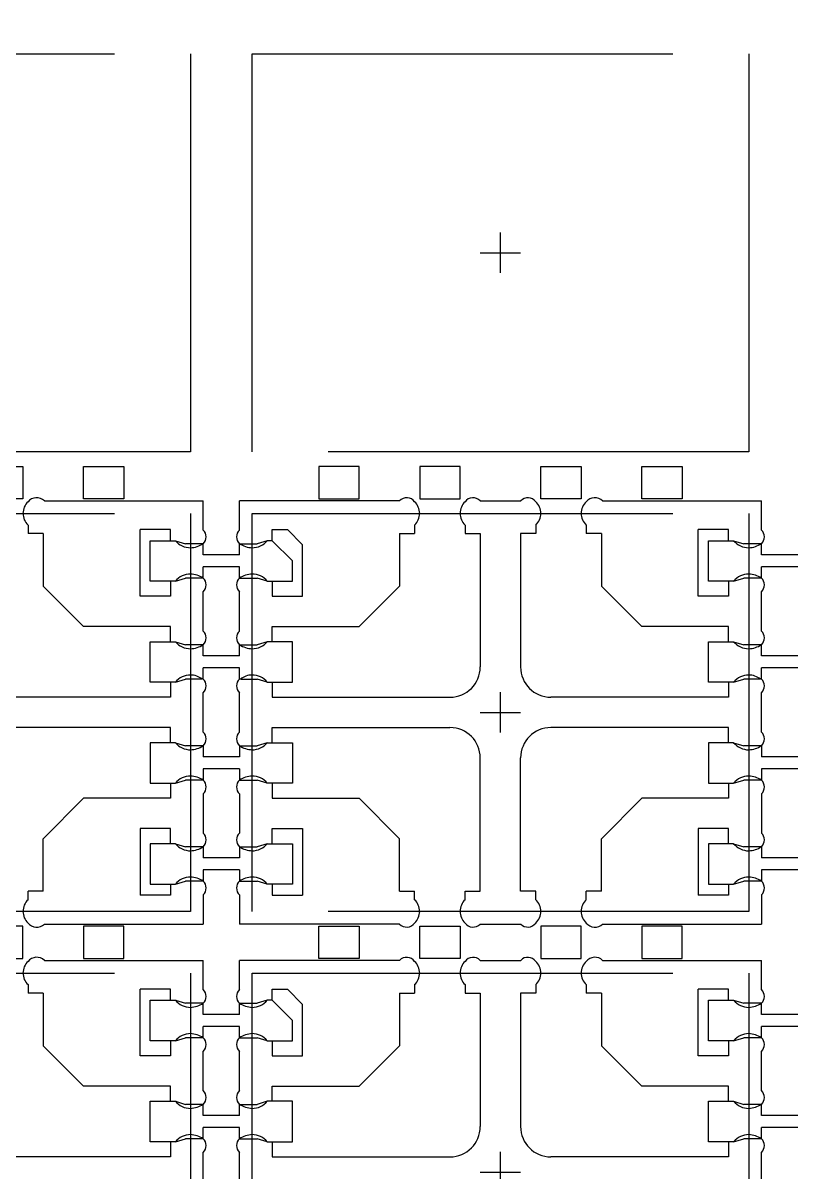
# Model space of a CAD drawing. Header units: millimetres. Extents: x 393.2 to 449.6, y 107.5 to 114.2.
# Drawn here: x 405.8856 to 406.1177, y 109.3034 to 109.6446 of the extents above; entities that cross this region are included whole.
import ezdxf

# ---------------------------------------------------------------- set-up
doc = ezdxf.new("R2010")
doc.units = ezdxf.units.MM
doc.header["$LTSCALE"] = 0.5
for name, pattern in [('CENTER', [50.800000000000004, 31.75, -6.35, 6.35, -6.35]), ('HIDDEN', [0.375, 0.25, -0.125]), ('PHANTOM', [2.5, 1.25, -0.25, 0.25, -0.25, 0.25, -0.25])]:
    doc.linetypes.add(name, pattern=pattern)
for name, color, linetype in [('BTM', 7, 'HIDDEN'), ('CEN', 2, 'CENTER'), ('PKG', 1, 'PHANTOM')]:
    doc.layers.add(name, color=color, linetype=linetype)

# ---------------------------------------------------------------- blocks, each defined once
blk = doc.blocks.new('*U100')
at = {"layer": 'CEN', "ltscale": 0.005}
for p, q in [((-3.4e-15, -0.0060000000000014), (-3.4e-15, 0.005999999999998)), ((-0.0060000000000048, 0), (0.005999999999998, 0))]:
    blk.add_line(p, q, dxfattribs=at)
at = {"layer": 'PKG', "color": 1, "linetype": 'HIDDEN'}
blk.add_lwpolyline([(-0.0738000000000011, -0.0591000000000008), (-0.0738000000000011, 0.0590999999999974), (0.0737999999999977, 0.0590999999999991), (0.0737999999999977, -0.0591000000000008)], close=True, dxfattribs=at)
blk = doc.blocks.new('*U101')
at = {"layer": 'CEN', "color": 0, "linetype": 'ByBlock', "lineweight": -2, "transparency": 16777216}
for p in [(0, 0.273), (0.1659, 0.273), (0, 0.1365), (0.1659, 0.1365), (0, 0), (0.1659, 0)]:
    blk.add_blockref('*U100', p, dxfattribs=at)

msp = doc.modelspace()

# ---------------------------------------------------------------- linework, layer by layer
at = {"ltscale": 0.03}
for p, q in [((405.8919425203518, 109.5027421802905), (405.9391386670707, 109.5027421802905)), ((405.9391386670707, 109.494061389131), (405.9391386670707, 109.5027421802905)), ((405.9975319577903, 109.5027421802909), (405.9499386670697, 109.5027421802909)), ((405.9499386670697, 109.4940613891313), (405.9499386670697, 109.5027421802909)), ((406.0214453763492, 109.5027421802909), (406.0335319577903, 109.5027421802909)), ((406.0578425203508, 109.5027421802909), (406.1050386670697, 109.5027421802909)), ((406.1050386670697, 109.4940613891313), (406.1050386670697, 109.5027421802909)), ((405.8870886670707, 109.4955421802905), (405.8870886670707, 109.4929921802905)), ((405.9293886670707, 109.4941921802905), (405.9203886670707, 109.4941921802905)), ((405.9203886670707, 109.4743921802905), (405.9203886670707, 109.4941921802905)), ((405.9293886670707, 109.4908921802905), (405.9293886670707, 109.4941921802905)), ((405.9596886670697, 109.4908921802909), (405.9596886670697, 109.4941921802909)), ((405.9596886670697, 109.4941921802909), (405.9641886670697, 109.4941921802909)), ((405.9641886670697, 109.4941921802909), (405.9686886670697, 109.4896921802909)), ((406.0019886670697, 109.4955421802909), (406.0019886670697, 109.4929921802909)), ((406.0169886670697, 109.4955421802909), (406.0169886670697, 109.4929921802909)), ((406.0379886670697, 109.4955421802909), (406.0379886670697, 109.4929921802909)), ((406.0529886670697, 109.4955421802909), (406.0529886670697, 109.4929921802909)), ((406.0952886670697, 109.4941921802909), (406.0862886670697, 109.4941921802909)), ((406.0862886670697, 109.4743921802909), (406.0862886670697, 109.4941921802909)), ((406.0952886670697, 109.4908921802909), (406.0952886670697, 109.4941921802909)), ((405.8915886670707, 109.4929921802905), (405.8870886670707, 109.4929921802905)), ((405.8915886670707, 109.4929921802905), (405.8915886670707, 109.4773921802905)), ((405.9293886670707, 109.4908921802905), (405.9308886670707, 109.4908921802905)), ((405.9308886670707, 109.4908921802905), (405.9338886670707, 109.4899921802905)), ((405.9581886670697, 109.4908921802909), (405.9551886670697, 109.4899921802909)), ((405.9596886670697, 109.4908921802909), (405.9581886670697, 109.4908921802909)), ((405.9974886670697, 109.4929921802909), (406.0019886670697, 109.4929921802909)), ((405.9974886670697, 109.4929921802909), (405.9974886670697, 109.4773921802909)), ((406.0169886670697, 109.4929921802909), (406.0214886670697, 109.4929921802909)), ((406.0214886670697, 109.4929921802909), (406.0214886670697, 109.4533921802909)), ((406.0379886670697, 109.4929921802909), (406.0334886670697, 109.4929921802909)), ((406.0334886670697, 109.4929921802909), (406.0334886670697, 109.4533921802909)), ((406.0574886670697, 109.4929921802909), (406.0529886670697, 109.4929921802909)), ((406.0574886670697, 109.4929921802909), (406.0574886670697, 109.4773921802909)), ((406.0952886670697, 109.4908921802909), (406.0967886670697, 109.4908921802909)), ((406.0967886670697, 109.4908921802909), (406.0997886670697, 109.4899921802909)), ((405.9391386670692, 109.4899921802893), (405.9338886670707, 109.4899921802905)), ((405.9499386670711, 109.4899921802896), (405.9551886670697, 109.4899921802909)), ((405.9686886670697, 109.4743921802909), (405.9686886670697, 109.4896921802909)), ((406.1050386670684, 109.4899921802896), (406.0997886670697, 109.4899921802909)), ((405.9035886670707, 109.4653921802906), (405.8915886670707, 109.4773921802905)), ((405.9293886670707, 109.4788921802905), (405.9293886670707, 109.4743921802905)), ((405.9308886670707, 109.4788921802905), (405.9293886670707, 109.4788921802905)), ((405.9308886670707, 109.4788921802905), (405.9338886670707, 109.4797921802905)), ((405.9391386670707, 109.4797921802905), (405.9338886670707, 109.4797921802905)), ((405.9499386670697, 109.4797921802909), (405.9551886670697, 109.4797921802909)), ((405.9581886670697, 109.4788921802909), (405.9551886670697, 109.4797921802909)), ((405.9581886670697, 109.4788921802909), (405.9596886670697, 109.4788921802909)), ((405.9596886670697, 109.4788921802909), (405.9596886670697, 109.4743921802909)), ((405.9854886670697, 109.4653921802909), (405.9974886670697, 109.4773921802909)), ((406.0694886670697, 109.4653921802909), (406.0574886670697, 109.4773921802909)), ((406.0952886670697, 109.4788921802909), (406.0952886670697, 109.4743921802909)), ((406.0967886670697, 109.4788921802909), (406.0952886670697, 109.4788921802909)), ((406.0967886670697, 109.4788921802909), (406.0997886670697, 109.4797921802909)), ((406.1050386670697, 109.4797921802909), (406.0997886670697, 109.4797921802909)), ((405.9293886670707, 109.4743921802905), (405.9203886670707, 109.4743921802905)), ((405.9391386670707, 109.464061389131), (405.9391386670707, 109.4757229714501)), ((405.9499386670697, 109.4640613891313), (405.9499386670697, 109.4757229714504)), ((405.9596886670697, 109.4743921802909), (405.9686886670697, 109.4743921802909)), ((406.0952886670697, 109.4743921802909), (406.0862886670697, 109.4743921802909)), ((406.1050386670697, 109.4640613891313), (406.1050386670697, 109.4757229714504)), ((405.9293886670707, 109.4653921802906), (405.9035886670707, 109.4653921802906)), ((405.9293886670707, 109.4608921802905), (405.9293886670707, 109.4653921802906)), ((405.9596886670697, 109.4608921802909), (405.9596886670697, 109.4653921802909)), ((405.9596886670697, 109.4653921802909), (405.9854886670697, 109.4653921802909)), ((406.0952886670697, 109.4653921802909), (406.0694886670697, 109.4653921802909)), ((406.0952886670697, 109.4608921802909), (406.0952886670697, 109.4653921802909)), ((405.9293886670707, 109.4608921802905), (405.9308886670707, 109.4608921802905)), ((405.9308886670707, 109.4608921802905), (405.9338886670707, 109.4599921802905)), ((405.9391386670692, 109.4599921802906), (405.9338886670707, 109.4599921802905)), ((405.9499386670711, 109.4599921802909), (405.9551886670697, 109.4599921802909)), ((405.9581886670697, 109.4608921802909), (405.9551886670697, 109.4599921802909)), ((405.9596886670697, 109.4608921802909), (405.9581886670697, 109.4608921802909)), ((406.0952886670697, 109.4608921802909), (406.0967886670697, 109.4608921802909)), ((406.0967886670697, 109.4608921802909), (406.0997886670697, 109.4599921802909)), ((406.1050386670684, 109.4599921802909), (406.0997886670697, 109.4599921802909)), ((405.9308886670707, 109.4488921802905), (405.9338886670707, 109.4497921802905)), ((405.9388386670707, 109.4497921802905), (405.9338886670707, 109.4497921802905)), ((405.9502386670697, 109.4497921802909), (405.9551886670697, 109.4497921802909)), ((405.9581886670697, 109.4488921802909), (405.9551886670697, 109.4497921802909)), ((406.0967886670697, 109.4488921802909), (406.0997886670697, 109.4497921802909)), ((406.1047386670697, 109.4497921802909), (406.0997886670697, 109.4497921802909)), ((405.9293886670707, 109.4488921802905), (405.9293886670707, 109.4443921802905)), ((405.9308886670707, 109.4488921802905), (405.9293886670707, 109.4488921802905)), ((405.9391386670707, 109.434061389131), (405.9391386670707, 109.4457229714501)), ((405.9499386670697, 109.4340613891313), (405.9499386670697, 109.4457229714504)), ((405.9581886670697, 109.4488921802909), (405.9596886670697, 109.4488921802909)), ((405.9596886670697, 109.4488921802909), (405.9596886670697, 109.4443921802909)), ((406.0952886670697, 109.4488921802909), (406.0952886670697, 109.4443921802909)), ((406.0967886670697, 109.4488921802909), (406.0952886670697, 109.4488921802909)), ((406.1050386670697, 109.4340613891313), (406.1050386670697, 109.4457229714504)), ((405.9293886670707, 109.4443921802905), (405.8765886670707, 109.4443921802905)), ((405.9596886670697, 109.4443921802909), (406.0124886670697, 109.4443921802909)), ((406.0952886670697, 109.4443921802909), (406.0424886670697, 109.4443921802909)), ((405.9293886670707, 109.4353921802905), (405.8765886670707, 109.4353921802905)), ((405.9293886670707, 109.4308921802905), (405.9293886670707, 109.4353921802905)), ((405.9596886670697, 109.4308921802909), (405.9596886670697, 109.4353921802909)), ((405.9596886670697, 109.4353921802909), (406.0124886670697, 109.4353921802909)), ((406.0952886670697, 109.4353921802909), (406.0424886670697, 109.4353921802909)), ((406.0952886670697, 109.4308921802909), (406.0952886670697, 109.4353921802909)), ((405.9308886670707, 109.4308921802905), (405.9293886670707, 109.4308921802905)), ((405.9308886670707, 109.4308921802905), (405.9338886670707, 109.4299921802905)), ((405.9391386670707, 109.4299921802905), (405.9338886670707, 109.4299921802905)), ((405.9499386670697, 109.4299921802908), (405.9551886670697, 109.4299921802909)), ((405.9581886670697, 109.4308921802909), (405.9551886670697, 109.4299921802909)), ((405.9581886670697, 109.4308921802909), (405.9596886670697, 109.4308921802909)), ((406.0967886670697, 109.4308921802909), (406.0952886670697, 109.4308921802909)), ((406.0967886670697, 109.4308921802909), (406.0997886670697, 109.4299921802909)), ((406.1050386670697, 109.4299921802908), (406.0997886670697, 109.4299921802909)), ((406.0214886670697, 109.3867921802909), (406.0214886670697, 109.4263921802909)), ((406.0334886670697, 109.3867921802909), (406.0334886670697, 109.4263921802909)), ((405.9293886670707, 109.4188921802905), (405.9293886670707, 109.4143921802905)), ((405.9293886670707, 109.4188921802905), (405.9308886670707, 109.4188921802905)), ((405.9308886670707, 109.4188921802905), (405.9338886670707, 109.4197921802905)), ((405.9391386670707, 109.4197921802905), (405.9338886670707, 109.4197921802905)), ((405.9499386670697, 109.4197921802909), (405.9551886670697, 109.4197921802909)), ((405.9581886670697, 109.4188921802909), (405.9551886670697, 109.4197921802909)), ((405.9596886670697, 109.4188921802909), (405.9581886670697, 109.4188921802909)), ((405.9596886670697, 109.4188921802909), (405.9596886670697, 109.4143921802909)), ((406.0952886670697, 109.4188921802909), (406.0952886670697, 109.4143921802909)), ((406.0952886670697, 109.4188921802909), (406.0967886670697, 109.4188921802909)), ((406.0967886670697, 109.4188921802909), (406.0997886670697, 109.4197921802909)), ((406.1050386670697, 109.4197921802909), (406.0997886670697, 109.4197921802909)), ((405.9391386670707, 109.4157229714501), (405.9391386670707, 109.404061389131)), ((405.9499386670697, 109.4157229714504), (405.9499386670697, 109.4040613891313)), ((406.1050386670697, 109.4157229714504), (406.1050386670697, 109.4040613891313)), ((405.9035886670707, 109.4143921802905), (405.8915886670707, 109.4023921802905)), ((405.9293886670707, 109.4143921802905), (405.9035886670707, 109.4143921802905)), ((405.9596886670697, 109.4143921802909), (405.9854886670697, 109.4143921802909)), ((405.9854886670697, 109.4143921802909), (405.9974886670697, 109.4023921802909)), ((406.0694886670697, 109.4143921802909), (406.0574886670697, 109.4023921802909)), ((406.0952886670697, 109.4143921802909), (406.0694886670697, 109.4143921802909)), ((405.9293886670707, 109.4053921802905), (405.9203886670707, 109.4053921802905)), ((405.9203886670707, 109.4053921802905), (405.9203886670707, 109.3855921802905)), ((405.9293886670707, 109.4008921802905), (405.9293886670707, 109.4053921802905)), ((405.9596886670697, 109.4008921802909), (405.9596886670697, 109.4053921802909)), ((405.9596886670697, 109.4053921802909), (405.9686886670697, 109.4053921802909)), ((405.9686886670697, 109.4053921802909), (405.9686886670697, 109.3855921802909)), ((406.0952886670697, 109.4053921802909), (406.0862886670697, 109.4053921802909)), ((406.0862886670697, 109.4053921802909), (406.0862886670697, 109.3855921802909)), ((406.0952886670697, 109.4008921802909), (406.0952886670697, 109.4053921802909)), ((405.8915886670707, 109.3867921802905), (405.8915886670707, 109.4023921802905)), ((405.9974886670697, 109.3867921802909), (405.9974886670697, 109.4023921802909)), ((406.0574886670697, 109.3867921802909), (406.0574886670697, 109.4023921802909)), ((405.9308886670707, 109.4008921802905), (405.9293886670707, 109.4008921802905)), ((405.9308886670707, 109.4008921802905), (405.9338886670707, 109.3999921802905)), ((405.9391386670707, 109.3999921802905), (405.9338886670707, 109.3999921802905)), ((405.9499386670697, 109.3999921802909), (405.9551886670697, 109.3999921802909)), ((405.9581886670697, 109.4008921802909), (405.9551886670697, 109.3999921802909)), ((405.9581886670697, 109.4008921802909), (405.9596886670697, 109.4008921802909)), ((406.0967886670697, 109.4008921802909), (406.0952886670697, 109.4008921802909)), ((406.0967886670697, 109.4008921802909), (406.0997886670697, 109.3999921802909)), ((406.1050386670697, 109.3999921802909), (406.0997886670697, 109.3999921802909)), ((405.9293886670707, 109.3888921802905), (405.9293886670707, 109.3855921802905)), ((405.9293886670707, 109.3888921802905), (405.9308886670707, 109.3888921802905)), ((405.9308886670707, 109.3888921802905), (405.9338886670707, 109.3897921802905)), ((405.9391386670692, 109.3897921802905), (405.9338886670707, 109.3897921802905)), ((405.9499386670711, 109.3897921802908), (405.9551886670697, 109.3897921802909)), ((405.9581886670697, 109.3888921802909), (405.9551886670697, 109.3897921802909)), ((405.9596886670697, 109.3888921802909), (405.9581886670697, 109.3888921802909)), ((405.9596886670697, 109.3888921802909), (405.9596886670697, 109.3855921802909)), ((406.0952886670697, 109.3888921802909), (406.0952886670697, 109.3855921802909)), ((406.0952886670697, 109.3888921802909), (406.0967886670697, 109.3888921802909)), ((406.0967886670697, 109.3888921802909), (406.0997886670697, 109.3897921802909)), ((406.1050386670684, 109.3897921802908), (406.0997886670697, 109.3897921802909)), ((405.8915886670707, 109.3867921802905), (405.8870886670707, 109.3867921802905)), ((405.8870886670707, 109.3842421802905), (405.8870886670707, 109.3867921802905)), ((405.9293886670707, 109.3855921802905), (405.9203886670707, 109.3855921802905)), ((405.9391386670707, 109.3857229714501), (405.9391386670707, 109.3770421802905)), ((405.9499386670697, 109.3857229714504), (405.9499386670697, 109.3770421802909)), ((405.9596886670697, 109.3855921802909), (405.9686886670697, 109.3855921802909)), ((405.9974886670697, 109.3867921802909), (406.0019886670697, 109.3867921802909)), ((406.0019886670697, 109.3842421802909), (406.0019886670697, 109.3867921802909)), ((406.0169886670697, 109.3867921802909), (406.0214886670697, 109.3867921802909)), ((406.0169886670697, 109.3842421802909), (406.0169886670697, 109.3867921802909)), ((406.0379886670697, 109.3867921802909), (406.0334886670697, 109.3867921802909)), ((406.0379886670697, 109.3842421802909), (406.0379886670697, 109.3867921802909)), ((406.0574886670697, 109.3867921802909), (406.0529886670697, 109.3867921802909)), ((406.0529886670697, 109.3842421802909), (406.0529886670697, 109.3867921802909)), ((406.0952886670697, 109.3855921802909), (406.0862886670697, 109.3855921802909)), ((406.1050386670697, 109.3857229714504), (406.1050386670697, 109.3770421802909)), ((405.8919425203518, 109.3770421802905), (405.9391386670707, 109.3770421802905)), ((405.9975319577903, 109.3770421802909), (405.9499386670697, 109.3770421802909)), ((406.0214453763492, 109.3770421802909), (406.0335319577903, 109.3770421802909)), ((406.0578425203508, 109.3770421802909), (406.1050386670697, 109.3770421802909)), ((405.8919425203518, 109.3662421802905), (405.9391386670707, 109.3662421802905)), ((405.9391386670707, 109.357561389131), (405.9391386670707, 109.3662421802905)), ((405.9975319577903, 109.3662421802909), (405.9499386670697, 109.3662421802909)), ((405.9499386670697, 109.3575613891313), (405.9499386670697, 109.3662421802909)), ((406.0214453763492, 109.3662421802909), (406.0335319577903, 109.3662421802909)), ((406.0578425203508, 109.3662421802909), (406.1050386670697, 109.3662421802909)), ((406.1050386670697, 109.3575613891313), (406.1050386670697, 109.3662421802909)), ((405.8870886670707, 109.3590421802905), (405.8870886670707, 109.3564921802905)), ((405.9293886670707, 109.3576921802905), (405.9203886670707, 109.3576921802905)), ((405.9203886670707, 109.3378921802905), (405.9203886670707, 109.3576921802905)), ((405.9293886670707, 109.3543921802905), (405.9293886670707, 109.3576921802905)), ((405.9596886670697, 109.3543921802909), (405.9596886670697, 109.3576921802909)), ((405.9596886670697, 109.3576921802909), (405.9641886670697, 109.3576921802909)), ((405.9641886670697, 109.3576921802909), (405.9686886670697, 109.3531921802909)), ((406.0019886670697, 109.3590421802909), (406.0019886670697, 109.3564921802909)), ((406.0169886670697, 109.3590421802909), (406.0169886670697, 109.3564921802909)), ((406.0379886670697, 109.3590421802909), (406.0379886670697, 109.3564921802909)), ((406.0529886670697, 109.3590421802909), (406.0529886670697, 109.3564921802909)), ((406.0952886670697, 109.3576921802909), (406.0862886670697, 109.3576921802909)), ((406.0862886670697, 109.3378921802909), (406.0862886670697, 109.3576921802909)), ((406.0952886670697, 109.3543921802909), (406.0952886670697, 109.3576921802909)), ((405.8915886670707, 109.3564921802905), (405.8870886670707, 109.3564921802905)), ((405.8915886670707, 109.3564921802905), (405.8915886670707, 109.3408921802905)), ((405.9293886670707, 109.3543921802905), (405.9308886670707, 109.3543921802905)), ((405.9308886670707, 109.3543921802905), (405.9338886670707, 109.3534921802905)), ((405.9581886670697, 109.3543921802909), (405.9551886670697, 109.3534921802909)), ((405.9596886670697, 109.3543921802909), (405.9581886670697, 109.3543921802909)), ((405.9974886670697, 109.3564921802909), (406.0019886670697, 109.3564921802909)), ((405.9974886670697, 109.3564921802909), (405.9974886670697, 109.3408921802909)), ((406.0169886670697, 109.3564921802909), (406.0214886670697, 109.3564921802909)), ((406.0214886670697, 109.3564921802909), (406.0214886670697, 109.3168921802909)), ((406.0379886670697, 109.3564921802909), (406.0334886670697, 109.3564921802909)), ((406.0334886670697, 109.3564921802909), (406.0334886670697, 109.3168921802909)), ((406.0574886670697, 109.3564921802909), (406.0529886670697, 109.3564921802909)), ((406.0574886670697, 109.3564921802909), (406.0574886670697, 109.3408921802909)), ((406.0952886670697, 109.3543921802909), (406.0967886670697, 109.3543921802909)), ((406.0967886670697, 109.3543921802909), (406.0997886670697, 109.3534921802909)), ((405.9391386670692, 109.3534921802893), (405.9338886670707, 109.3534921802905)), ((405.9499386670711, 109.3534921802896), (405.9551886670697, 109.3534921802909)), ((405.9686886670697, 109.3378921802909), (405.9686886670697, 109.3531921802909)), ((406.1050386670684, 109.3534921802896), (406.0997886670697, 109.3534921802909)), ((405.9035886670707, 109.3288921802905), (405.8915886670707, 109.3408921802905)), ((405.9293886670707, 109.3423921802905), (405.9293886670707, 109.3378921802905)), ((405.9308886670707, 109.3423921802905), (405.9293886670707, 109.3423921802905)), ((405.9308886670707, 109.3423921802905), (405.9338886670707, 109.3432921802905)), ((405.9391386670707, 109.3432921802905), (405.9338886670707, 109.3432921802905)), ((405.9499386670697, 109.3432921802909), (405.9551886670697, 109.3432921802909)), ((405.9581886670697, 109.3423921802909), (405.9551886670697, 109.3432921802909)), ((405.9581886670697, 109.3423921802909), (405.9596886670697, 109.3423921802909)), ((405.9596886670697, 109.3423921802909), (405.9596886670697, 109.3378921802909)), ((405.9854886670697, 109.3288921802909), (405.9974886670697, 109.3408921802909)), ((406.0694886670697, 109.3288921802909), (406.0574886670697, 109.3408921802909)), ((406.0952886670697, 109.3423921802909), (406.0952886670697, 109.3378921802909)), ((406.0967886670697, 109.3423921802909), (406.0952886670697, 109.3423921802909)), ((406.0967886670697, 109.3423921802909), (406.0997886670697, 109.3432921802909)), ((406.1050386670697, 109.3432921802909), (406.0997886670697, 109.3432921802909)), ((405.9293886670707, 109.3378921802905), (405.9203886670707, 109.3378921802905)), ((405.9391386670707, 109.327561389131), (405.9391386670707, 109.3392229714501)), ((405.9499386670697, 109.3275613891313), (405.9499386670697, 109.3392229714504)), ((405.9596886670697, 109.3378921802909), (405.9686886670697, 109.3378921802909)), ((406.0952886670697, 109.3378921802909), (406.0862886670697, 109.3378921802909)), ((406.1050386670697, 109.3275613891313), (406.1050386670697, 109.3392229714504)), ((405.9293886670707, 109.3288921802905), (405.9035886670707, 109.3288921802905)), ((405.9293886670707, 109.3243921802905), (405.9293886670707, 109.3288921802905)), ((405.9596886670697, 109.3243921802909), (405.9596886670697, 109.3288921802909)), ((405.9596886670697, 109.3288921802909), (405.9854886670697, 109.3288921802909)), ((406.0952886670697, 109.3288921802909), (406.0694886670697, 109.3288921802909)), ((406.0952886670697, 109.3243921802909), (406.0952886670697, 109.3288921802909)), ((405.9293886670707, 109.3243921802905), (405.9308886670707, 109.3243921802905)), ((405.9308886670707, 109.3243921802905), (405.9338886670707, 109.3234921802905)), ((405.9391386670692, 109.3234921802906), (405.9338886670707, 109.3234921802905)), ((405.9499386670711, 109.3234921802909), (405.9551886670697, 109.3234921802909)), ((405.9581886670697, 109.3243921802909), (405.9551886670697, 109.3234921802909)), ((405.9596886670697, 109.3243921802909), (405.9581886670697, 109.3243921802909)), ((406.0952886670697, 109.3243921802909), (406.0967886670697, 109.3243921802909)), ((406.0967886670697, 109.3243921802909), (406.0997886670697, 109.3234921802909)), ((406.1050386670684, 109.3234921802909), (406.0997886670697, 109.3234921802909)), ((405.9308886670707, 109.3123921802905), (405.9338886670707, 109.3132921802905)), ((405.9391386670707, 109.3132921802906), (405.9338886670707, 109.3132921802905)), ((405.9499386670697, 109.3132921802909), (405.9551886670697, 109.3132921802909)), ((405.9581886670697, 109.3123921802909), (405.9551886670697, 109.3132921802909)), ((406.0967886670697, 109.3123921802909), (406.0997886670697, 109.3132921802909)), ((406.1050386670697, 109.3132921802909), (406.0997886670697, 109.3132921802909)), ((405.9293886670707, 109.3123921802905), (405.9293886670707, 109.3078921802905)), ((405.9308886670707, 109.3123921802905), (405.9293886670707, 109.3123921802905)), ((405.9391386670707, 109.297561389131), (405.9391386670707, 109.3092229714501)), ((405.9499386670697, 109.2975613891313), (405.9499386670697, 109.3092229714504)), ((405.9581886670697, 109.3123921802909), (405.9596886670697, 109.3123921802909)), ((405.9596886670697, 109.3123921802909), (405.9596886670697, 109.3078921802909)), ((406.0952886670697, 109.3123921802909), (406.0952886670697, 109.3078921802909)), ((406.0967886670697, 109.3123921802909), (406.0952886670697, 109.3123921802909)), ((406.1050386670697, 109.2975613891313), (406.1050386670697, 109.3092229714504)), ((405.9293886670707, 109.3078921802905), (405.8765886670707, 109.3078921802905)), ((405.9596886670697, 109.3078921802909), (406.0124886670697, 109.3078921802909)), ((406.0952886670697, 109.3078921802909), (406.0424886670697, 109.3078921802909))]:
    msp.add_line(p, q, dxfattribs=at)
at = {"color": 4, "linetype": 'HIDDEN'}
msp.add_circle((405.9538100237789, 109.4564942421201), 0.3776292749257664, dxfattribs=at)
at = {"ltscale": 0.03}
for centre, radius, start, end in [((405.8904646191357, 109.4989232880883), 0.0048764387288395, 133.812345391629, 179.1905232564856), ((405.8896541986648, 109.5003496199285), 0.0033107040382841, 46.27571025346311, 140.7978025351544), ((405.9996375146507, 109.5007679336153), 0.0028863505726962, 35.45452309535627, 136.8434524332964), ((405.9986127150047, 109.4989232880887), 0.0048764387288395, 0.8094767435143643, 46.18765460837101), ((406.0203646191347, 109.4989232880887), 0.0048764387288395, 133.812345391629, 179.1905232564856), ((406.0193398194888, 109.5007679336153), 0.0028863505726964, 43.15654756659839, 144.5454769046926), ((406.0356375146507, 109.5007679336153), 0.0028863505726998, 35.45452309522613, 136.8434524334016), ((406.0346127150047, 109.4989232880887), 0.0048764387288395, 0.8094767435143643, 46.18765460837101), ((406.0563646191348, 109.4989232880887), 0.0048764387288395, 133.812345391629, 179.1905232564856), ((406.0555541986639, 109.5003496199289), 0.0033107040382841, 46.27571025346311, 140.7978025351544), ((405.8904646191357, 109.4990610724927), 0.0048764387288395, 180.8094767435144, 226.187654608371), ((405.9986127150047, 109.4990610724931), 0.0048764387288395, 313.812345391629, 359.1905232564856), ((406.0203646191347, 109.4990610724931), 0.0048764387288395, 180.8094767435144, 226.187654608371), ((406.0346127150047, 109.4990610724931), 0.0048764387288395, 313.812345391629, 359.1905232564856), ((406.0563646191348, 109.4990610724931), 0.0048764387288395, 180.8094767435144, 226.187654608371), ((405.937288880878, 109.4920267847108), 0.0027497861926721, 312.2759370743414, 47.72406292576453), ((405.9517884532624, 109.4920267847111), 0.0027497861926721, 132.2759370742355, 227.7240629256587), ((406.103188880877, 109.4920267847111), 0.0027497861926721, 312.2759370743414, 47.72406292576453), ((405.9353635751911, 109.4946098405486), 0.0058177143691048, 219.7190948173028, 270.2471182264712), ((405.9537137589493, 109.4946098405489), 0.0058177143691048, 269.7528817735288, 320.2809051826972), ((406.1012635751902, 109.4946098405489), 0.0058177143691048, 219.7190948173028, 270.2471182264712), ((405.9349777638905, 109.4965356277305), 0.0077543419887602, 273.0375304465333, 302.4518127807042), ((405.9540995702498, 109.4965356277308), 0.0077543419887602, 237.5481872193186, 266.9624695534667), ((406.1008777638896, 109.4965356277308), 0.0077543419887602, 273.0375304465333, 302.4518127807042), ((405.9353635751911, 109.4751745200325), 0.0058177143691048, 89.75288177352887, 140.2809051826919), ((405.9349777638914, 109.4732487328552), 0.0077543419841372, 57.54818719237129, 86.96246955759783), ((405.954099570249, 109.4732487328555), 0.0077543419841372, 93.03753044240217, 122.4518128076287), ((405.9537137589493, 109.4751745200328), 0.0058177143691048, 39.71909481730803, 90.24711822647113), ((406.1012635751902, 109.4751745200328), 0.0058177143691048, 89.75288177352887, 140.2809051826919), ((406.1008777638904, 109.4732487328555), 0.0077543419841372, 57.54818719237129, 86.96246955759783), ((405.937288880878, 109.4777575758703), 0.0027497861926721, 312.2759370742355, 47.72406292565866), ((405.9517884532624, 109.4777575758707), 0.0027497861926721, 132.2759370743413, 227.7240629257645), ((406.103188880877, 109.4777575758707), 0.0027497861926721, 312.2759370742355, 47.72406292565866), ((405.937288880878, 109.4620267847108), 0.0027497861926721, 312.2759370743414, 47.72406292576453), ((405.9517884532624, 109.4620267847111), 0.0027497861926721, 132.2759370742355, 227.7240629256587), ((406.103188880877, 109.4620267847111), 0.0027497861926721, 312.2759370743414, 47.72406292576453), ((405.9353635751911, 109.4646098405486), 0.0058177143691048, 219.7190948173028, 270.2471182264712), ((405.9349777638933, 109.4665356277147), 0.0077543419728709, 273.0375304324, 302.4518128312668), ((405.9540995702471, 109.4665356277151), 0.0077543419728709, 237.5481871687332, 266.9624695676), ((405.9537137589493, 109.4646098405489), 0.0058177143691048, 269.7528817735288, 320.2809051826972), ((406.1012635751902, 109.4646098405489), 0.0058177143691048, 219.7190948173028, 270.2471182264712), ((406.1008777638924, 109.4665356277151), 0.0077543419728709, 273.0375304324, 302.4518128312668), ((406.0124886670697, 109.4533921802909), 0.009, 270, 0), ((406.0424886670697, 109.4533921802909), 0.009, 180, 270), ((405.9353635751911, 109.4451745200325), 0.0058177143691048, 89.75288177352887, 140.2809051826919), ((405.9353283524736, 109.4452594008241), 0.0057330967427689, 52.24477084671594, 89.3972131016362), ((405.937288880878, 109.4477575758703), 0.0027497861926721, 312.2759370742355, 47.72406292565866), ((405.9517884532624, 109.4477575758707), 0.0027497861926721, 132.2759370743413, 227.7240629257645), ((405.9537489816668, 109.4452594008244), 0.0057330967427689, 90.6027868983638, 127.7552291532841), ((405.9537137589493, 109.4451745200328), 0.0058177143691048, 39.71909481730803, 90.24711822647113), ((406.1012635751902, 109.4451745200328), 0.0058177143691048, 89.75288177352887, 140.2809051826919), ((406.1012283524727, 109.4452594008244), 0.0057330967427689, 52.24477084671594, 89.3972131016362), ((406.103188880877, 109.4477575758707), 0.0027497861926721, 312.2759370742355, 47.72406292565866), ((405.937288880878, 109.4320267847108), 0.0027497861926721, 312.2759370743414, 47.72406292576453), ((405.9517884532624, 109.4320267847111), 0.0027497861926721, 132.2759370742355, 227.7240629256587), ((406.0124886670697, 109.4263921802909), 0.009, 0, 90), ((406.0424886670697, 109.4263921802909), 0.009, 90, 180), ((406.103188880877, 109.4320267847111), 0.0027497861926721, 312.2759370743414, 47.72406292576453), ((405.9353635751911, 109.4346098405486), 0.0058177143691048, 219.719094817308, 270.2471182264712), ((405.9349777638913, 109.4365356277263), 0.0077543419845401, 273.037530442701, 302.4518128062398), ((405.9540995702491, 109.4365356277266), 0.0077543419845401, 237.5481871937831, 266.962469557299), ((405.9537137589493, 109.4346098405489), 0.0058177143691048, 269.7528817735288, 320.2809051826919), ((406.1012635751902, 109.4346098405489), 0.0058177143691048, 219.719094817308, 270.2471182264712), ((406.1008777638904, 109.4365356277266), 0.0077543419845401, 273.037530442701, 302.4518128062398), ((405.9353635751911, 109.4151745200325), 0.0058177143691048, 89.75288177352887, 140.2809051826972), ((405.9349777638914, 109.4132487328552), 0.0077543419841299, 57.54818719240149, 86.96246955765238), ((405.937288880878, 109.4177575758703), 0.0027497861926721, 312.2759370742355, 47.72406292565866), ((405.9517884532624, 109.4177575758707), 0.0027497861926721, 132.2759370743413, 227.7240629257645), ((405.954099570249, 109.4132487328555), 0.0077543419841299, 93.0375304423476, 122.4518128075985), ((405.9537137589493, 109.4151745200328), 0.0058177143691048, 39.7190948173028, 90.24711822647113), ((406.1012635751902, 109.4151745200328), 0.0058177143691048, 89.75288177352887, 140.2809051826972), ((406.1008777638904, 109.4132487328555), 0.0077543419841299, 57.54818719240149, 86.96246955765238), ((406.103188880877, 109.4177575758707), 0.0027497861926721, 312.2759370742355, 47.72406292565866), ((405.937288880878, 109.4020267847108), 0.0027497861926721, 312.2759370743414, 47.72406292576453), ((405.9517884532624, 109.4020267847111), 0.0027497861926721, 132.2759370742355, 227.7240629256587), ((406.103188880877, 109.4020267847111), 0.0027497861926721, 312.2759370743414, 47.72406292576453), ((405.9353635751911, 109.4046098405486), 0.0058177143691048, 219.719094817308, 270.2471182264712), ((405.9349777638914, 109.4065356277259), 0.0077543419840948, 273.0375304423748, 302.4518128077567), ((405.954099570249, 109.4065356277262), 0.0077543419840948, 237.5481871922433, 266.9624695576252), ((405.9537137589493, 109.4046098405489), 0.0058177143691048, 269.7528817735288, 320.2809051826919), ((406.1012635751902, 109.4046098405489), 0.0058177143691048, 219.719094817308, 270.2471182264712), ((406.1008777638904, 109.4065356277262), 0.0077543419840948, 273.0375304423748, 302.4518128077567), ((405.9353635751911, 109.3851745200325), 0.0058177143691048, 89.75288177352887, 140.2809051826972), ((405.9349777638933, 109.3832487328664), 0.0077543419728703, 57.54818716873317, 86.9624695676), ((405.937288880878, 109.3877575758703), 0.0027497861926721, 312.2759370742355, 47.72406292565866), ((405.9517884532624, 109.3877575758707), 0.0027497861926721, 132.2759370743413, 227.7240629257645), ((405.9540995702471, 109.3832487328667), 0.0077543419728703, 93.03753043239999, 122.4518128312668), ((405.9537137589493, 109.3851745200328), 0.0058177143691048, 39.7190948173028, 90.24711822647113), ((406.1012635751902, 109.3851745200328), 0.0058177143691048, 89.75288177352887, 140.2809051826972), ((406.1008777638924, 109.3832487328667), 0.0077543419728703, 57.54818716873317, 86.9624695676), ((406.103188880877, 109.3877575758707), 0.0027497861926721, 312.2759370742355, 47.72406292565866), ((405.8904646191357, 109.3807232880883), 0.0048764387288395, 133.812345391629, 179.1905232564856), ((405.9986127150047, 109.3807232880887), 0.0048764387288395, 0.8094767435143643, 46.18765460837101), ((406.0203646191347, 109.3807232880887), 0.0048764387288395, 133.812345391629, 179.1905232564856), ((406.0346127150047, 109.3807232880887), 0.0048764387288395, 0.8094767435143643, 46.18765460837101), ((406.0563646191348, 109.3807232880887), 0.0048764387288395, 133.812345391629, 179.1905232564856), ((405.8904646191357, 109.3808610724927), 0.0048764387288395, 180.8094767435144, 226.187654608371), ((405.9986127150047, 109.3808610724931), 0.0048764387288395, 313.812345391629, 359.1905232564856), ((406.0203646191347, 109.3808610724931), 0.0048764387288395, 180.8094767435144, 226.187654608371), ((406.0346127150047, 109.3808610724931), 0.0048764387288395, 313.812345391629, 359.1905232564856), ((406.0563646191348, 109.3808610724931), 0.0048764387288395, 180.8094767435144, 226.187654608371), ((405.8896541986648, 109.3794347406525), 0.0033107040382841, 219.2021974648455, 313.7242897465369), ((405.9996375146507, 109.3790164269665), 0.0028863505726962, 223.1565475667036, 324.5454769046437), ((406.0193398194888, 109.3790164269665), 0.0028863505726964, 215.4545230953073, 316.8434524334016), ((406.0356375146507, 109.3790164269665), 0.0028863505726998, 223.1565475665984, 324.5454769047739), ((406.0555541986639, 109.3794347406529), 0.0033107040382841, 219.2021974648455, 313.7242897465369), ((405.8904646191357, 109.3624232880884), 0.0048764387288395, 133.812345391629, 179.1905232564856), ((405.8896541986648, 109.3638496199285), 0.0033107040382841, 46.27571025346311, 140.7978025351544), ((405.9996375146507, 109.3642679336153), 0.0028863505726962, 35.45452309535627, 136.8434524332964), ((405.9986127150047, 109.3624232880887), 0.0048764387288395, 0.8094767435143643, 46.18765460837101), ((406.0203646191347, 109.3624232880887), 0.0048764387288395, 133.812345391629, 179.1905232564856), ((406.0193398194888, 109.3642679336153), 0.0028863505726964, 43.15654756659839, 144.5454769046926), ((406.0356375146507, 109.3642679336153), 0.0028863505726998, 35.45452309522613, 136.8434524334016), ((406.0346127150047, 109.3624232880887), 0.0048764387288395, 0.8094767435143643, 46.18765460837101), ((406.0563646191348, 109.3624232880887), 0.0048764387288395, 133.812345391629, 179.1905232564856), ((406.0555541986639, 109.3638496199289), 0.0033107040382841, 46.27571025346311, 140.7978025351544), ((405.8904646191357, 109.3625610724927), 0.0048764387288395, 180.8094767435144, 226.187654608371), ((405.9986127150047, 109.3625610724931), 0.0048764387288395, 313.812345391629, 359.1905232564856), ((406.0203646191347, 109.3625610724931), 0.0048764387288395, 180.8094767435144, 226.187654608371), ((406.0346127150047, 109.3625610724931), 0.0048764387288395, 313.812345391629, 359.1905232564856), ((406.0563646191348, 109.3625610724931), 0.0048764387288395, 180.8094767435144, 226.187654608371), ((405.937288880878, 109.3555267847108), 0.0027497861926721, 312.2759370743414, 47.72406292576453), ((405.9517884532624, 109.3555267847111), 0.0027497861926721, 132.2759370742355, 227.7240629256587), ((406.103188880877, 109.3555267847111), 0.0027497861926721, 312.2759370743414, 47.72406292576453), ((405.9353635751911, 109.3581098405486), 0.0058177143691048, 219.7190948173028, 270.2471182264712), ((405.9537137589493, 109.3581098405489), 0.0058177143691048, 269.7528817735288, 320.2809051826972), ((406.1012635751902, 109.3581098405489), 0.0058177143691048, 219.7190948173028, 270.2471182264712), ((405.9349777638905, 109.3600356277305), 0.0077543419887602, 273.0375304465333, 302.4518127807042), ((405.9540995702498, 109.3600356277308), 0.0077543419887602, 237.5481872193186, 266.9624695534667), ((406.1008777638896, 109.3600356277308), 0.0077543419887602, 273.0375304465333, 302.4518127807042), ((405.9353635751911, 109.3386745200325), 0.0058177143691048, 89.75288177352887, 140.2809051826919), ((405.9349777638914, 109.3367487328552), 0.0077543419841372, 57.54818719237129, 86.96246955759783), ((405.954099570249, 109.3367487328555), 0.0077543419841372, 93.03753044240217, 122.4518128076287), ((405.9537137589493, 109.3386745200328), 0.0058177143691048, 39.71909481730803, 90.24711822647113), ((406.1012635751902, 109.3386745200328), 0.0058177143691048, 89.75288177352887, 140.2809051826919), ((406.1008777638904, 109.3367487328555), 0.0077543419841372, 57.54818719237129, 86.96246955759783), ((405.937288880878, 109.3412575758703), 0.0027497861926721, 312.2759370742355, 47.72406292565866), ((405.9517884532624, 109.3412575758707), 0.0027497861926721, 132.2759370743413, 227.7240629257645), ((406.103188880877, 109.3412575758707), 0.0027497861926721, 312.2759370742355, 47.72406292565866), ((405.937288880878, 109.3255267847108), 0.0027497861926721, 312.2759370743414, 47.72406292576453), ((405.9517884532624, 109.3255267847111), 0.0027497861926721, 132.2759370742355, 227.7240629256587), ((406.103188880877, 109.3255267847111), 0.0027497861926721, 312.2759370743414, 47.72406292576453), ((405.9353635751911, 109.3281098405486), 0.0058177143691048, 219.7190948173028, 270.2471182264712), ((405.9349777638933, 109.3300356277147), 0.0077543419728709, 273.0375304324, 302.4518128312668), ((405.9540995702471, 109.3300356277151), 0.0077543419728709, 237.5481871687332, 266.9624695676), ((405.9537137589493, 109.3281098405489), 0.0058177143691048, 269.7528817735288, 320.2809051826972), ((406.1012635751902, 109.3281098405489), 0.0058177143691048, 219.7190948173028, 270.2471182264712), ((406.1008777638924, 109.3300356277151), 0.0077543419728709, 273.0375304324, 302.4518128312668), ((406.0124886670697, 109.3168921802909), 0.009, 270, 0), ((406.0424886670697, 109.3168921802909), 0.009, 180, 270), ((405.9353635751911, 109.3086745200325), 0.0058177143691048, 89.75288177352887, 140.2809051826919), ((405.9349777638913, 109.3067487328548), 0.0077543419845241, 57.54818719371912, 86.96246955727186), ((405.937288880878, 109.3112575758703), 0.0027497861926721, 312.2759370742355, 47.72406292565866), ((405.9517884532624, 109.3112575758707), 0.0027497861926721, 132.2759370743413, 227.7240629257645), ((405.954099570249, 109.3067487328556), 0.0077543419840338, 93.03753044245639, 122.4518128080127), ((405.9537137589493, 109.3086745200328), 0.0058177143691048, 39.71909481730803, 90.24711822647113), ((406.1012635751902, 109.3086745200328), 0.0058177143691048, 89.75288177352887, 140.2809051826919), ((406.1008777638904, 109.3067487328556), 0.0077543419841157, 57.5481871922131, 86.96246955751653), ((406.103188880877, 109.3112575758707), 0.0027497861926721, 312.2759370742355, 47.72406292565866)]:
    msp.add_arc(centre, radius, start, end, dxfattribs=at)
at = {"layer": 'BTM', "ltscale": 0.03}
for p, q in [((405.9391386670697, 109.486692180291), (405.9391386670692, 109.4899921802893)), ((405.9499386670707, 109.4866921802907), (405.9391386670697, 109.486692180291)), ((405.9499386670707, 109.4866921802914), (405.9499386670711, 109.4899921802896)), ((406.1050386670688, 109.4866921802914), (406.1050386670684, 109.4899921802896)), ((406.1158386670697, 109.486692180291), (406.1050386670688, 109.4866921802914)), ((405.9391386670707, 109.4797921802905), (405.9391386670702, 109.483092180291)), ((405.9499386670707, 109.4830921802907), (405.9391386670702, 109.483092180291)), ((405.9499386670697, 109.4797921802909), (405.9499386670702, 109.4830921802914)), ((406.1050386670697, 109.4797921802909), (406.1050386670693, 109.4830921802914)), ((406.1158386670697, 109.483092180291), (406.1050386670693, 109.4830921802914)), ((405.9391386670697, 109.456692180291), (405.9391386670692, 109.4599921802893)), ((405.9499386670707, 109.4566921802914), (405.9499386670711, 109.4599921802896)), ((406.1050386670688, 109.4566921802914), (406.1050386670684, 109.4599921802896)), ((405.9499386670707, 109.4566921802907), (405.9391386670697, 109.456692180291)), ((406.1158386670697, 109.456692180291), (406.1050386670688, 109.4566921802914)), ((405.9391386670707, 109.4497921802905), (405.9391386670702, 109.453092180291)), ((405.9499386670707, 109.4530921802907), (405.9391386670702, 109.453092180291)), ((405.9499386670697, 109.4497921802909), (405.9499386670702, 109.4530921802913)), ((406.1050386670697, 109.4497921802909), (406.1050386670693, 109.4530921802913)), ((406.1158386670697, 109.453092180291), (406.1050386670693, 109.4530921802913)), ((405.9391386670707, 109.4299921802905), (405.9391386670702, 109.4266921802901)), ((405.9499386670697, 109.4299921802909), (405.9499386670702, 109.4266921802904)), ((406.1050386670697, 109.4299921802909), (406.1050386670693, 109.4266921802904)), ((405.9499386670707, 109.4266921802904), (405.9391386670702, 109.4266921802901)), ((406.1158386670697, 109.4266921802908), (406.1050386670693, 109.4266921802904)), ((405.9391386670697, 109.4230921802901), (405.9391386670692, 109.4197921802918)), ((405.9499386670707, 109.4230921802904), (405.9391386670697, 109.4230921802901)), ((405.9499386670707, 109.4230921802904), (405.9499386670711, 109.4197921802922)), ((406.1050386670688, 109.4230921802904), (406.1050386670684, 109.4197921802922)), ((406.1158386670697, 109.4230921802908), (406.1050386670688, 109.4230921802904)), ((405.9391386670707, 109.3999921802905), (405.9391386670702, 109.3966921802901)), ((405.9499386670697, 109.3999921802909), (405.9499386670702, 109.3966921802904)), ((406.1050386670697, 109.3999921802909), (406.1050386670693, 109.3966921802904)), ((405.9499386670707, 109.3966921802904), (405.9391386670702, 109.3966921802901)), ((406.1158386670697, 109.3966921802908), (406.1050386670693, 109.3966921802904)), ((405.9391386670697, 109.3930921802901), (405.9391386670692, 109.3897921802918)), ((405.9499386670707, 109.3930921802904), (405.9391386670697, 109.3930921802901)), ((405.9499386670707, 109.3930921802904), (405.9499386670711, 109.3897921802922)), ((406.1050386670688, 109.3930921802904), (406.1050386670684, 109.3897921802922)), ((406.1158386670697, 109.3930921802908), (406.1050386670688, 109.3930921802904)), ((405.9391386670697, 109.350192180291), (405.9391386670692, 109.3534921802893)), ((405.9499386670707, 109.3501921802907), (405.9391386670697, 109.350192180291)), ((405.9499386670707, 109.3501921802914), (405.9499386670711, 109.3534921802896)), ((406.1050386670688, 109.3501921802914), (406.1050386670684, 109.3534921802896)), ((406.1158386670697, 109.350192180291), (406.1050386670688, 109.3501921802914)), ((405.9391386670707, 109.3432921802905), (405.9391386670702, 109.346592180291)), ((405.9499386670707, 109.3465921802907), (405.9391386670702, 109.346592180291)), ((405.9499386670697, 109.3432921802909), (405.9499386670702, 109.3465921802914)), ((406.1050386670697, 109.3432921802909), (406.1050386670693, 109.3465921802914)), ((406.1158386670697, 109.346592180291), (406.1050386670693, 109.3465921802914)), ((405.9391386670697, 109.320192180291), (405.9391386670692, 109.3234921802893)), ((405.9499386670707, 109.3201921802914), (405.9499386670711, 109.3234921802896)), ((406.1050386670688, 109.3201921802914), (406.1050386670684, 109.3234921802896)), ((405.9499386670707, 109.3201921802907), (405.9391386670697, 109.320192180291)), ((406.1158386670697, 109.320192180291), (406.1050386670688, 109.3201921802914)), ((405.9391386670707, 109.3132921802905), (405.9391386670702, 109.316592180291)), ((405.9499386670707, 109.3165921802907), (405.9391386670702, 109.316592180291)), ((405.9499386670697, 109.3132921802909), (405.9499386670702, 109.3165921802914)), ((406.1050386670697, 109.3132921802909), (406.1050386670693, 109.3165921802914)), ((406.1158386670697, 109.316592180291), (406.1050386670693, 109.3165921802914))]:
    msp.add_line(p, q, dxfattribs=at)
for points in [[(405.8855886670706, 109.5129421802905), (405.8855886670706, 109.5033421802905), (405.8735886670706, 109.5033421802905), (405.8735886670706, 109.5129421802905)], [(405.9155886670707, 109.5129421802905), (405.9155886670707, 109.5033421802905), (405.9035886670707, 109.5033421802905), (405.9035886670707, 109.5129421802905)], [(405.9734886670697, 109.5129421802909), (405.9734886670697, 109.5033421802909), (405.9854886670697, 109.5033421802909), (405.9854886670697, 109.5129421802909)], [(406.0034886670697, 109.5129421802909), (406.0034886670697, 109.5033421802909), (406.0154886670697, 109.5033421802909), (406.0154886670697, 109.5129421802909)], [(406.0514886670697, 109.5129421802909), (406.0514886670697, 109.5033421802909), (406.0394886670697, 109.5033421802909), (406.0394886670697, 109.5129421802909)], [(406.0814886670697, 109.5129421802909), (406.0814886670697, 109.5033421802909), (406.0694886670697, 109.5033421802909), (406.0694886670697, 109.5129421802909)], [(405.8855886670706, 109.3668421802905), (405.8855886670706, 109.3764421802905), (405.8735886670706, 109.3764421802905), (405.8735886670706, 109.3668421802905)], [(405.9155886670707, 109.3668421802905), (405.9155886670707, 109.3764421802905), (405.9035886670707, 109.3764421802905), (405.9035886670707, 109.3668421802905)], [(405.9734886670697, 109.3668421802909), (405.9734886670697, 109.3764421802909), (405.9854886670697, 109.3764421802909), (405.9854886670697, 109.3668421802909)], [(406.0034886670697, 109.3668421802909), (406.0034886670697, 109.3764421802909), (406.0154886670697, 109.3764421802909), (406.0154886670697, 109.3668421802909)], [(406.0514886670697, 109.3668421802909), (406.0514886670697, 109.3764421802909), (406.0394886670697, 109.3764421802909), (406.0394886670697, 109.3668421802909)], [(406.0814886670697, 109.3668421802909), (406.0814886670697, 109.3764421802909), (406.0694886670697, 109.3764421802909), (406.0694886670697, 109.3668421802909)]]:
    msp.add_lwpolyline(points, close=True, dxfattribs=at)
for points in [[(405.9293886670707, 109.4788921802905), (405.9233886670706, 109.4788921802905), (405.9233886670706, 109.4908921802905), (405.9293886670707, 109.4908921802905), (405.9293886670707, 109.4908921802905)], [(405.9596886670697, 109.4788921802909), (405.9656886670697, 109.4788921802909), (405.9656886670697, 109.4848921802909), (405.9596886670697, 109.4908921802909), (405.9596886670697, 109.4908921802909)], [(406.0952886670697, 109.4788921802909), (406.0892886670697, 109.4788921802909), (406.0892886670697, 109.4908921802909), (406.0952886670697, 109.4908921802909), (406.0952886670697, 109.4908921802909)], [(405.9293886670707, 109.4488921802905), (405.9233886670706, 109.4488921802905), (405.9233886670706, 109.4608921802905), (405.9293886670707, 109.4608921802905)], [(405.9596886670697, 109.4488921802909), (405.9656886670697, 109.4488921802909), (405.9656886670697, 109.4608921802909), (405.9596886670697, 109.4608921802909)], [(406.0952886670697, 109.4488921802909), (406.0892886670697, 109.4488921802909), (406.0892886670697, 109.4608921802909), (406.0952886670697, 109.4608921802909)], [(405.9293886670707, 109.4308921802905), (405.9233886670706, 109.4308921802905), (405.9233886670706, 109.4188921802905), (405.9293886670707, 109.4188921802905)], [(405.9596886670697, 109.4308921802909), (405.9656886670697, 109.4308921802909), (405.9656886670697, 109.4188921802909), (405.9596886670697, 109.4188921802909)], [(406.0952886670697, 109.4308921802909), (406.0892886670697, 109.4308921802909), (406.0892886670697, 109.4188921802909), (406.0952886670697, 109.4188921802909)], [(405.9293886670707, 109.4008921802905), (405.9233886670706, 109.4008921802905), (405.9233886670706, 109.3888921802905), (405.9293886670707, 109.3888921802905), (405.9293886670707, 109.3888921802905)], [(405.9596886670697, 109.4008921802909), (405.9656886670697, 109.4008921802909), (405.9656886670697, 109.3888921802909), (405.9596886670697, 109.3888921802909), (405.9596886670697, 109.3888921802909)], [(406.0952886670697, 109.4008921802909), (406.0892886670697, 109.4008921802909), (406.0892886670697, 109.3888921802909), (406.0952886670697, 109.3888921802909), (406.0952886670697, 109.3888921802909)], [(405.9293886670707, 109.3423921802905), (405.9233886670706, 109.3423921802905), (405.9233886670706, 109.3543921802905), (405.9293886670707, 109.3543921802905), (405.9293886670707, 109.3543921802905)], [(405.9596886670697, 109.3423921802909), (405.9656886670697, 109.3423921802909), (405.9656886670697, 109.3483921802909), (405.9596886670697, 109.3543921802909), (405.9596886670697, 109.3543921802909)], [(406.0952886670697, 109.3423921802909), (406.0892886670697, 109.3423921802909), (406.0892886670697, 109.3543921802909), (406.0952886670697, 109.3543921802909), (406.0952886670697, 109.3543921802909)], [(405.9293886670707, 109.3123921802905), (405.9233886670706, 109.3123921802905), (405.9233886670706, 109.3243921802905), (405.9293886670707, 109.3243921802905)], [(405.9596886670697, 109.3123921802909), (405.9656886670697, 109.3123921802909), (405.9656886670697, 109.3243921802909), (405.9596886670697, 109.3243921802909)], [(406.0952886670697, 109.3123921802909), (406.0892886670697, 109.3123921802909), (406.0892886670697, 109.3243921802909), (406.0952886670697, 109.3243921802909)]]:
    msp.add_lwpolyline(points, dxfattribs=at)

# ---------------------------------------------------------------- block references
at = {"layer": 'CEN'}
msp.add_blockref('*U101', (405.8615886670707, 109.3033921802905), dxfattribs=at)

doc.saveas('drawing.dxf')
